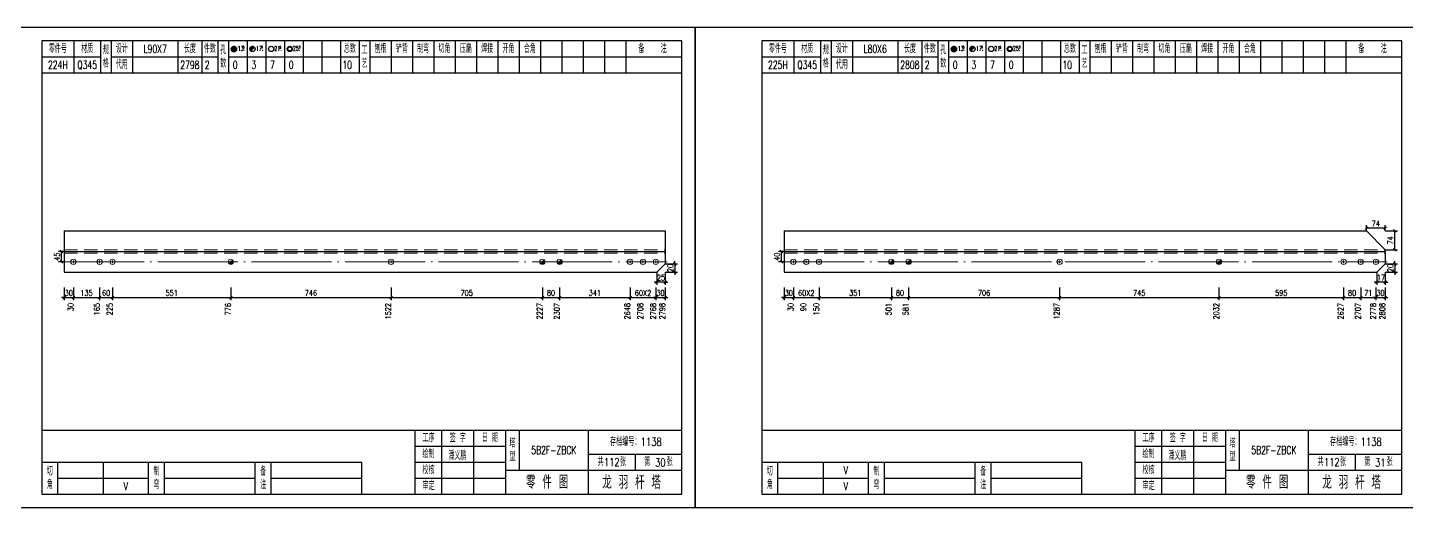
# Model space of a CAD drawing. Header units: millimetres. Extents: x 0 to 30240, y -10896 to -1348.
# Drawn here: x 7850 to 8367, y -2069 to -1889 of the extents above; entities that cross this region are included whole.
import ezdxf
from ezdxf.enums import TextEntityAlignment as Align

# ---------------------------------------------------------------- set-up
doc = ezdxf.new("R2010")
doc.units = ezdxf.units.MM
doc.header["$LTSCALE"] = 20
doc.header["$PDMODE"] = 1
doc.linetypes.add('DASHDOT2X', pattern=[1.75, 1.5, -0.125, 0, -0.125])
doc.linetypes.add('HIDDEN', pattern=[0.375, 0.25, -0.125])
for name, color, linetype, lineweight in [('1', 7, 'Continuous', 25), ('11', 3, 'Continuous', 13), ('2', 1, 'HIDDEN', 13), ('5', 1, 'Continuous', 13), ('7', 2, 'DASHDOT2X', 13)]:
    doc.layers.add(name, color=color, linetype=linetype, lineweight=lineweight)
doc.styles.get("Standard").update_dxf_attribs({"font": 'simplex', "width": 0.7, "bigfont": 'gbhzfs.shx'})
doc.styles.add('SYMBOL_TXT', font='txt.shx', dxfattribs={"width": 0.6})
doc.styles.add('TITLE_TXT', font='simplex.shx', dxfattribs={"width": 0.75, "height": 2.5, "bigfont": 'gbhzfs.shx'})
doc.dimstyles.get("Standard").update_dxf_attribs({"dimtxt": 2.1, "dimasz": 1, "dimexe": 1.05, "dimexo": 0, "dimgap": 0.63, "dimtad": 1, "dimzin": 0, "dimdsep": 46, "dimtxsty": 'standard', "dimblk": 'OBLIQUE', "dimblk1": 'OBLIQUE', "dimblk2": 'OBLIQUE', "dimcen": 0.09, "dimadec": 0, "dimazin": 0, "dimtfac": 1, "dimtdec": 1, "dimtix": 1, "dimtmove": 0, "dimatfit": 3, "dimfxl": 0, "dimtolj": 1, "dimtzin": 0, "dimarcsym": 0})
pattern_1 = [(0, (-3, 0), (0, 0.0125), [])]

# ---------------------------------------------------------------- blocks, each defined once
blk = doc.blocks.new('M12_HOLE')
h = blk.add_hatch()
h.set_pattern_fill('LINE', scale=0.1, style=0)
h.set_pattern_definition(pattern_1)
h.paths.add_polyline_path([(-5, 0, 1), (-1, 0, 1)])
at = {"color": 7}
blk.add_circle((-3, 0), 2, dxfattribs=at)
at = {"color": 7, "attachment_point": 1, "style": 'SYMBOL_TXT'}
for s, insert, char_height, width in [('13\\f??|b0|i0|c0|p54;.', (-0.1, 2.1), 3.5, 5.707), ('5', (3.7, 2.3), 1.8, 2.931)]:
    blk.add_mtext(s, dxfattribs=dict(at, insert=insert, char_height=char_height, width=width))
blk = doc.blocks.new('M16_HOLE')
h = blk.add_hatch()
h.set_pattern_fill('LINE', scale=0.1, style=0)
h.set_pattern_definition(pattern_1)
h.paths.add_polyline_path([(-1.6, 1.4, 0.668179), (-5, 0, 0.198912), (-4.4, -1.4)])
at = {"color": 7}
blk.add_circle((-3, 0), 2, dxfattribs=at)
at = {"color": 7, "attachment_point": 1, "style": 'SYMBOL_TXT'}
for s, insert, char_height, width in [('17.', (-0.4, 2.1), 3.5, 6.316), ('5', (3.6, 2.3), 1.8, 1.822)]:
    blk.add_mtext(s, dxfattribs=dict(at, insert=insert, char_height=char_height, width=width))
blk = doc.blocks.new('M20_HOLE')
at = {"color": 7}
blk.add_circle((-3, 0), 2, dxfattribs=at)
at = {"color": 7, "attachment_point": 1, "style": 'SYMBOL_TXT'}
for s, insert, char_height, width in [('21.', (-0.7, 2), 3.5, 6.074), ('5', (3.3, 2), 1.8, 1.458)]:
    blk.add_mtext(s, dxfattribs=dict(at, insert=insert, char_height=char_height, width=width))
blk = doc.blocks.new('M24_HOLE')
at = {"color": 7}
for radius in [2, 1.5]:
    blk.add_circle((-3, 0), radius, dxfattribs=at)
at = {"color": 7, "attachment_point": 1, "style": 'SYMBOL_TXT'}
for s, insert, char_height, width in [('25.', (-0.7, 2.1), 3.5, 2.429), ('5', (3.9, 2.3), 1.8, 1.944)]:
    blk.add_mtext(s, dxfattribs=dict(at, insert=insert, char_height=char_height, width=width))
blk = doc.blocks.new('JgCard')
for p, q in [((270, 180), (0, 180)), ((0, 180), (0, 0)), ((270, 0), (270, 180)), ((265, 175), (25, 175)), ((25, 175), (25, 5)), ((37, 175), (37, 163)), ((47, 175), (47, 163)), ((51, 175), (51, 163)), ((59, 175), (59, 163)), ((76, 175), (76, 163)), ((85, 175), (85, 163)), ((91, 175), (91, 163)), ((95, 175), (95, 163)), ((102, 175), (102, 163)), ((109, 175), (109, 163)), ((116, 175), (116, 163)), ((123, 175), (123, 163)), ((130, 175), (130, 163)), ((137, 175), (137, 163)), ((144, 175), (144, 163)), ((148, 175), (148, 163)), ((156, 175), (156, 163)), ((164, 175), (164, 163)), ((172, 175), (172, 163)), ((180, 175), (180, 163)), ((188, 175), (188, 163)), ((196, 175), (196, 163)), ((204, 175), (204, 163)), ((212, 175), (212, 163)), ((220, 175), (220, 163)), ((228, 175), (228, 163)), ((236, 175), (236, 163)), ((244, 175), (244, 163)), ((265, 5), (265, 175)), ((25, 169), (47, 169)), ((51, 169), (91, 169)), ((95, 169), (144, 169)), ((148, 169), (265, 169)), ((25, 163), (265, 163)), ((25, 29), (265, 29)), ((165, 5), (165, 29)), ((175, 5), (175, 29)), ((187, 5), (187, 29)), ((199, 5), (199, 29)), ((204, 29), (204, 14)), ((230, 5), (230, 29)), ((165, 23), (199, 23)), ((25, 17), (145, 17)), ((31, 5), (31, 17)), ((48, 17), (48, 5)), ((65, 5), (65, 17)), ((71, 5), (71, 17)), ((105, 5), (105, 17)), ((111, 5), (111, 17)), ((145, 5), (145, 17)), ((165, 17), (199, 17)), ((230, 20), (265, 20)), ((247.5, 20), (247.5, 14)), ((31, 11), (65, 11)), ((71, 11), (105, 11)), ((111, 11), (145, 11)), ((165, 11), (199, 11)), ((199, 14), (265, 14)), ((0, 0), (270, 0)), ((25, 5), (265, 5))]:
    blk.add_line(p, q)
blk.add_lwpolyline([(96.03, 171.99, -1), (98.03, 171.99, -1)], format="xyb", close=True)
blk.add_point((145, 96))
at = {"xscale": 0.5, "yscale": 0.5, "zscale": 0.5}
for name, p in [('M12_HOLE', (98.53, 171.99)), ('M16_HOLE', (105.5, 172)), ('M20_HOLE', (112.5, 172)), ('M24_HOLE', (119.5, 172))]:
    blk.add_blockref(name, p, dxfattribs=at)
at = {"style": 'TITLE_TXT', "width": 0.75}
for s, height, p in [('存档编号：1138', 3.076, (238.02, 23.07)), ('潘义鹏', 3, (177.45, 17.91)), ('龙 羽 杆 塔', 5, (235.17, 6.97))]:
    blk.add_text(s, height=height, dxfattribs=at).set_placement(p)
at = {"attachment_point": 5, "style": 'TITLE_TXT'}
for s, insert, char_height, width in [('零件号', (31, 172), 3, 15), ('材质', (42, 172), 3, 8), ('规格', (49, 169), 3, 4), ('设计', (55, 172), 3, 8), ('长度', (80.5, 172), 3, 8), ('件数', (88, 172), 3, 6), ('孔数', (93, 169), 3, 4), ('总数', (140.5, 172), 3, 7), ('工\\P艺', (146, 169), 3, 4), ('刨根', (152, 172), 3, 8), ('铲背', (160, 172), 3, 8), ('制弯', (168, 172), 3, 8), ('切角', (176, 172), 3, 8), ('压扁', (184, 172), 3, 8), ('焊接', (192, 172), 3, 8), ('开角', (200, 172), 3, 8), ('合角', (208, 172), 3, 8), ('备    注', (254, 172), 3, 22), ('代用', (55, 166), 3, 8), ('工序', (170, 26), 3, 10), ('签 字', (181, 26), 3, 12), ('日 期', (193, 26), 3, 12), ('绘制', (170, 20), 3, 10), ('塔\\P型', (201.5, 21.5), 3, 5), ('校核', (170, 14), 3, 10), ('共    张', (238.75, 17), 3, 17.5), ('第    张', (256.25, 17), 3, 17.5), ('切\\P角', (28, 11), 3, 6), ('制\\P弯', (68, 11), 3, 6), ('备\\P注', (108, 11), 3, 6), ('零 件 图', (214.5, 9.5), 5, 31), ('审定', (170, 8), 3, 10)]:
    blk.add_mtext(s, dxfattribs=dict(at, insert=insert, char_height=char_height, width=width))
blk = doc.blocks.new('M20')
for p, q in [((-0.5, 0), (0.5, 0)), ((0, -0.5), (0, 0.5))]:
    blk.add_line(p, q)
blk.add_circle((0, 0), 1)
blk = doc.blocks.new('M16')
for p, q in [((-0.71, -0.71), (0.71, 0.71)), ((-0.4, 0), (0.4, 0)), ((0, 0.4), (0, -0.4))]:
    blk.add_line(p, q)
blk.add_circle((0, 0), 1)
for radius in [0.8, 0.6, 0.4, 0.2]:
    blk.add_arc((0, 0), radius, 225, 45)
blk = doc.blocks.new('_Oblique')
at = {"color": 0, "linetype": 'ByBlock', "lineweight": -2}
blk.add_line((-0.5, -0.5), (0.5, 0.5), dxfattribs=at)
blk = doc.blocks.new('*D1365')
at = {"layer": '11', "color": 0, "lineweight": -2}
for p, q in [((7863.4, -1990.19), (7862.4, -1990.19)), ((7863.4, -1986.51), (7863.4, -1991.24)), ((7863.4, -1990.19), (7866.84, -1990.19)), ((7866.84, -1986.51), (7866.84, -1991.24)), ((7866.84, -1990.19), (7867.84, -1990.19))]:
    blk.add_line(p, q, dxfattribs=at)
at = {"layer": 'Defpoints', "color": 0}
for p in [(7863.4, -1986.51), (7866.84, -1986.51), (7866.84, -1990.19)]:
    blk.add_point(p, dxfattribs=at)
at = {"layer": '11', "color": 0, "lineweight": -2}
blk.add_blockref('_Oblique', (7863.4, -1990.19), dxfattribs=at)
at = {"layer": '11', "color": 0, "lineweight": -2, "rotation": 180}
blk.add_blockref('_Oblique', (7866.84, -1990.19), dxfattribs=at)
at = {"layer": '11', "color": 0, "insert": (7865.12, -1988.51), "char_height": 2.1, "attachment_point": 5}
blk.add_mtext('\\A1;30', dxfattribs=at)
blk = doc.blocks.new('*D1374')
at = {"layer": '11', "color": 0, "lineweight": -2}
for p, q in [((8085.26, -1990.19), (8084.26, -1990.19)), ((8085.26, -1986.51), (8085.26, -1991.24)), ((8085.26, -1990.19), (8088.7, -1990.19)), ((8088.7, -1986.51), (8088.7, -1991.24)), ((8088.7, -1990.19), (8089.7, -1990.19))]:
    blk.add_line(p, q, dxfattribs=at)
at = {"layer": 'Defpoints', "color": 0}
for p in [(8085.26, -1986.51), (8088.7, -1986.51), (8088.7, -1990.19)]:
    blk.add_point(p, dxfattribs=at)
at = {"layer": '11', "color": 0, "lineweight": -2}
blk.add_blockref('_Oblique', (8085.26, -1990.19), dxfattribs=at)
at = {"layer": '11', "color": 0, "lineweight": -2, "rotation": 180}
blk.add_blockref('_Oblique', (8088.7, -1990.19), dxfattribs=at)
at = {"layer": '11', "color": 0, "insert": (8086.98, -1988.51), "char_height": 2.1, "attachment_point": 5}
blk.add_mtext('\\A1;30', dxfattribs=at)
blk = doc.blocks.new('*D1375')
at = {"layer": '11', "color": 0, "lineweight": -2}
for p, q in [((8088.7, -1977.63), (8093.43, -1977.63)), ((8092.38, -1977.63), (8092.38, -1976.63)), ((8092.38, -1977.63), (8092.38, -1980.74)), ((8088.7, -1980.74), (8093.43, -1980.74)), ((8092.38, -1980.74), (8092.38, -1981.74))]:
    blk.add_line(p, q, dxfattribs=at)
at = {"layer": 'Defpoints', "color": 0}
for p in [(8088.7, -1977.63), (8088.7, -1980.74), (8092.38, -1980.74)]:
    blk.add_point(p, dxfattribs=at)
at = {"layer": '11', "color": 0, "lineweight": -2}
for p, rotation in [((8092.38, -1977.63), 270), ((8092.38, -1980.74), 90)]:
    blk.add_blockref('_Oblique', p, dxfattribs=dict(at, rotation=rotation))
at = {"layer": '11', "color": 0, "insert": (8090.69, -1979.18), "char_height": 2.1, "attachment_point": 5, "rotation": 90}
blk.add_mtext('\\A1;20', dxfattribs=at)
blk = doc.blocks.new('*D1376')
at = {"layer": '11', "color": 0, "lineweight": -2}
for p, q in [((8085.63, -1984.41), (8084.63, -1984.41)), ((8085.63, -1980.74), (8085.63, -1985.46)), ((8088.7, -1984.41), (8085.63, -1984.41)), ((8088.7, -1980.74), (8088.7, -1985.46)), ((8088.7, -1984.41), (8089.7, -1984.41))]:
    blk.add_line(p, q, dxfattribs=at)
at = {"layer": 'Defpoints', "color": 0}
for p in [(8085.63, -1980.74), (8085.63, -1984.41), (8088.7, -1980.74)]:
    blk.add_point(p, dxfattribs=at)
at = {"layer": '11', "color": 0, "lineweight": -2}
blk.add_blockref('_Oblique', (8085.63, -1984.41), dxfattribs=at)
at = {"layer": '11', "color": 0, "lineweight": -2, "rotation": 180}
blk.add_blockref('_Oblique', (8088.7, -1984.41), dxfattribs=at)
at = {"layer": '11', "color": 0, "insert": (8087.17, -1982.73), "char_height": 2.1, "attachment_point": 5}
blk.add_mtext('\\A1;25', dxfattribs=at)
blk = doc.blocks.new('*D1378')
at = {"layer": '11', "color": 0, "lineweight": -2}
for p, q in [((8133.4, -1990.19), (8132.4, -1990.19)), ((8133.4, -1986.51), (8133.4, -1991.24)), ((8133.4, -1990.19), (8136.84, -1990.19)), ((8136.84, -1986.51), (8136.84, -1991.24)), ((8136.84, -1990.19), (8137.84, -1990.19))]:
    blk.add_line(p, q, dxfattribs=at)
at = {"layer": 'Defpoints', "color": 0}
for p in [(8133.4, -1986.51), (8136.84, -1986.51), (8136.84, -1990.19)]:
    blk.add_point(p, dxfattribs=at)
at = {"layer": '11', "color": 0, "lineweight": -2}
blk.add_blockref('_Oblique', (8133.4, -1990.19), dxfattribs=at)
at = {"layer": '11', "color": 0, "lineweight": -2, "rotation": 180}
blk.add_blockref('_Oblique', (8136.84, -1990.19), dxfattribs=at)
at = {"layer": '11', "color": 0, "insert": (8135.12, -1988.51), "char_height": 2.1, "attachment_point": 5}
blk.add_mtext('\\A1;30', dxfattribs=at)
blk = doc.blocks.new('*D1387')
at = {"layer": '11', "color": 0, "lineweight": -2}
for p, q in [((8355.26, -1990.19), (8354.26, -1990.19)), ((8355.26, -1986.51), (8355.26, -1991.24)), ((8355.26, -1990.19), (8358.7, -1990.19)), ((8358.7, -1986.51), (8358.7, -1991.24)), ((8358.7, -1990.19), (8359.7, -1990.19))]:
    blk.add_line(p, q, dxfattribs=at)
at = {"layer": 'Defpoints', "color": 0}
for p in [(8355.26, -1986.51), (8358.7, -1986.51), (8358.7, -1990.19)]:
    blk.add_point(p, dxfattribs=at)
at = {"layer": '11', "color": 0, "lineweight": -2}
blk.add_blockref('_Oblique', (8355.26, -1990.19), dxfattribs=at)
at = {"layer": '11', "color": 0, "lineweight": -2, "rotation": 180}
blk.add_blockref('_Oblique', (8358.7, -1990.19), dxfattribs=at)
at = {"layer": '11', "color": 0, "insert": (8356.98, -1988.51), "char_height": 2.1, "attachment_point": 5}
blk.add_mtext('\\A1;30', dxfattribs=at)
blk = doc.blocks.new('*D1388')
at = {"layer": '11', "color": 0, "lineweight": -2}
for p, q in [((8358.7, -1977.63), (8363.42, -1977.63)), ((8362.38, -1977.63), (8362.38, -1976.63)), ((8362.38, -1977.63), (8362.38, -1980.74)), ((8358.7, -1980.74), (8363.42, -1980.74)), ((8362.38, -1980.74), (8362.38, -1981.74))]:
    blk.add_line(p, q, dxfattribs=at)
at = {"layer": 'Defpoints', "color": 0}
for p in [(8358.7, -1977.63), (8358.7, -1980.74), (8362.38, -1980.74)]:
    blk.add_point(p, dxfattribs=at)
at = {"layer": '11', "color": 0, "lineweight": -2}
for p, rotation in [((8362.38, -1977.63), 270), ((8362.38, -1980.74), 90)]:
    blk.add_blockref('_Oblique', p, dxfattribs=dict(at, rotation=rotation))
at = {"layer": '11', "color": 0, "insert": (8360.69, -1979.18), "char_height": 2.1, "attachment_point": 5, "rotation": 90}
blk.add_mtext('\\A1;20', dxfattribs=at)
blk = doc.blocks.new('*D1389')
at = {"layer": '11', "color": 0, "lineweight": -2}
for p, q in [((8355.63, -1984.41), (8354.63, -1984.41)), ((8355.63, -1980.74), (8355.63, -1985.46)), ((8358.7, -1984.41), (8355.63, -1984.41)), ((8358.7, -1980.74), (8358.7, -1985.46)), ((8358.7, -1984.41), (8359.7, -1984.41))]:
    blk.add_line(p, q, dxfattribs=at)
at = {"layer": 'Defpoints', "color": 0}
for p in [(8355.63, -1980.74), (8355.63, -1984.41), (8358.7, -1980.74)]:
    blk.add_point(p, dxfattribs=at)
at = {"layer": '11', "color": 0, "lineweight": -2}
blk.add_blockref('_Oblique', (8355.63, -1984.41), dxfattribs=at)
at = {"layer": '11', "color": 0, "lineweight": -2, "rotation": 180}
blk.add_blockref('_Oblique', (8358.7, -1984.41), dxfattribs=at)
at = {"layer": '11', "color": 0, "insert": (8357.17, -1982.73), "char_height": 2.1, "attachment_point": 5}
blk.add_mtext('\\A1;17', dxfattribs=at)
blk = doc.blocks.new('*D1391')
at = {"layer": '11', "color": 0, "lineweight": -2}
for p, q in [((8351.75, -1965.2), (8351.75, -1963.1)), ((8358.7, -1964.15), (8351.75, -1964.15)), ((8358.7, -1965.2), (8358.7, -1963.1))]:
    blk.add_line(p, q, dxfattribs=at)
at = {"layer": 'Defpoints', "color": 0}
for p in [(8351.75, -1964.15), (8351.75, -1965.2), (8358.7, -1965.2)]:
    blk.add_point(p, dxfattribs=at)
at = {"layer": '11', "color": 0, "lineweight": -2, "rotation": 180}
blk.add_blockref('_Oblique', (8351.75, -1964.15), dxfattribs=at)
at = {"layer": '11', "color": 0, "lineweight": -2}
blk.add_blockref('_Oblique', (8358.7, -1964.15), dxfattribs=at)
at = {"layer": '11', "color": 0, "insert": (8355.23, -1962.47), "char_height": 2.1, "attachment_point": 5}
blk.add_mtext('\\A1;74', dxfattribs=at)

msp = doc.modelspace()

# ---------------------------------------------------------------- linework, layer by layer
at = {"layer": '1'}
for p, q in [((7863.4, -1965.196), (7863.4, -1980.736)), ((7863.4, -1965.196), (8088.7, -1965.196)), ((8088.7, -1965.196), (8088.7, -1972.966)), ((8133.4, -1965.196), (8133.4, -1980.736)), ((8133.4, -1965.196), (8351.752, -1965.196)), ((8351.752, -1965.196), (8358.7, -1972.383)), ((7863.4, -1972.966), (8088.7, -1972.966)), ((8088.7, -1972.966), (8088.7, -1977.628)), ((8133.4, -1972.966), (8358.7, -1972.966)), ((8358.7, -1972.966), (8358.7, -1972.383)), ((8358.7, -1972.966), (8358.7, -1977.628)), ((8085.633, -1980.736), (8088.7, -1977.628)), ((8355.632, -1980.736), (8358.7, -1977.628)), ((7863.4, -1980.736), (8085.633, -1980.736)), ((8133.4, -1980.736), (8355.632, -1980.736))]:
    msp.add_line(p, q, dxfattribs=at)
at = {"layer": '2'}
for p, q in [((7863.4, -1972.362), (8088.7, -1972.362)), ((7863.4, -1973.57), (8088.7, -1973.57)), ((8133.4, -1972.383), (8358.7, -1972.383)), ((8133.4, -1973.549), (8358.7, -1973.549))]:
    msp.add_line(p, q, dxfattribs=at)
at = {"layer": '7'}
for p, q in [((7863.4, -1976.851), (8089.46, -1976.851)), ((8133.4, -1976.851), (8359.46, -1976.851))]:
    msp.add_line(p, q, dxfattribs=at)

# ---------------------------------------------------------------- block references
at = {"layer": '1'}
for p in [(7830, -2068.966), (8100, -2068.966)]:
    msp.add_blockref('JgCard', p, dxfattribs=at)
at = {"layer": '5'}
for name, p in [('M20', (7866.84, -1976.851)), ('M20', (7876.685, -1976.851)), ('M20', (7881.516, -1976.851)), ('M16', (7925.879, -1976.851)), ('M20', (7985.942, -1976.851)), ('M16', (8042.704, -1976.851)), ('M16', (8049.145, -1976.851)), ('M20', (8075.598, -1976.851)), ('M20', (8080.429, -1976.851)), ('M20', (8085.26, -1976.851)), ('M20', (8136.84, -1976.851)), ('M20', (8141.654, -1976.851)), ('M20', (8146.467, -1976.851)), ('M16', (8173.594, -1976.851)), ('M16', (8180.012, -1976.851)), ('M20', (8236.653, -1976.851)), ('M16', (8296.422, -1976.851)), ('M20', (8343.146, -1976.851)), ('M20', (8349.564, -1976.851)), ('M20', (8355.26, -1976.851))]:
    msp.add_blockref(name, p, dxfattribs=at)

# ---------------------------------------------------------------- texts
at = {"style": 'TITLE_TXT', "width": 0.75}
for s, p in [('112', (8065.855, -2053.439)), ('30', (8085.003, -2053.654)), ('112', (8335.855, -2053.439)), ('31', (8355.003, -2053.654))]:
    msp.add_text(s, height=3, dxfattribs=at).set_placement(p)
at = {"layer": '1', "width": 0.7}
for s, p in [('L90X7', (7897.5, -1896.966)), ('L80X6', (8167.5, -1896.966)), ('224H', (7861, -1902.966)), ('Q345', (7872, -1902.966)), ('2798', (7910.5, -1902.966)), ('2', (7917, -1902.966)), ('0', (7927.5, -1902.966)), ('3', (7934.5, -1902.966)), ('7', (7941.5, -1902.966)), ('0', (7948.5, -1902.966)), ('10', (7969.5, -1902.966)), ('225H', (8131, -1902.966)), ('Q345', (8142, -1902.966)), ('2808', (8180.5, -1902.966)), ('2', (8187, -1902.966)), ('0', (8197.5, -1902.966)), ('3', (8204.5, -1902.966)), ('7', (8211.5, -1902.966)), ('0', (8218.5, -1902.966)), ('10', (8239.5, -1902.966)), ('V', (8156.5, -2054.966)), ('V', (7886.5, -2060.966)), ('V', (8156.5, -2060.966))]:
    msp.add_text(s, height=3, dxfattribs=at).set_placement(p, align=Align.MIDDLE_CENTER)
for s, p in [('30', (7866.841, -1992.286)), ('165', (7876.685, -1992.286)), ('225', (7881.516, -1992.286)), ('776', (7925.863, -1992.286)), ('1522', (7985.917, -1992.286)), ('2227', (8042.74, -1992.286)), ('2307', (8049.179, -1992.286)), ('2648', (8075.618, -1992.286)), ('2708', (8080.449, -1992.286)), ('2768', (8085.288, -1992.286)), ('2798', (8088.7, -1992.286)), ('30', (8136.84, -1992.286)), ('90', (8141.654, -1992.286)), ('150', (8146.467, -1992.286)), ('501', (8173.577, -1992.286)), ('581', (8179.995, -1992.286)), ('1287', (8236.618, -1992.286)), ('2032', (8296.455, -1992.286)), ('2627', (8343.139, -1992.286)), ('2707', (8349.557, -1992.286)), ('2778', (8355.294, -1992.286)), ('2808', (8358.7, -1992.286))]:
    msp.add_text(s, height=2.1, rotation=90, dxfattribs=at).set_placement(p, align=Align.RIGHT)
at = {"layer": '1', "char_height": 3, "width": 26, "attachment_point": 5}
for insert in [(8047, -2047.466), (8317, -2047.466)]:
    msp.add_mtext('5B2F-ZBCK', dxfattribs=dict(at, insert=insert))

# ---------------------------------------------------------------- dimensions: what is measured, and where the dimension line sits
at = {"layer": '1'}
for base, p1, p2, text in [((7862.35, -1972.966), (7863.35, -1976.851), (7863.35, -1972.966), '45'), ((8132.35, -1972.966), (8133.35, -1976.851), (8133.35, -1972.966), '40')]:
    msp.add_linear_dim(base=base, p1=p1, p2=p2, angle=90, text=text, dimstyle='standard', dxfattribs=at).render()
at = {"layer": '11'}
for base, p1, p2, text, picture, middle in [((8351.752, -1964.146), (8358.7, -1965.196), (8351.752, -1965.196), '74', '*D1391', (8355.226, -1962.466)), ((8085.633, -1984.411), (8088.7, -1980.736), (8085.633, -1980.736), '25', '*D1376', (8087.166, -1982.731)), ((8355.632, -1984.411), (8358.7, -1980.736), (8355.632, -1980.736), '17', '*D1389', (8357.166, -1982.731)), ((7866.84, -1990.186), (7863.4, -1986.511), (7866.84, -1986.511), '30', '*D1365', (7865.12, -1988.506)), ((8088.7, -1990.186), (8085.26, -1986.511), (8088.7, -1986.511), '30', '*D1374', (8086.98, -1988.506)), ((8136.84, -1990.186), (8133.4, -1986.511), (8136.84, -1986.511), '30', '*D1378', (8135.12, -1988.506)), ((8358.7, -1990.186), (8355.26, -1986.511), (8358.7, -1986.511), '30', '*D1387', (8356.98, -1988.506))]:
    dim = msp.add_linear_dim(base=base, p1=p1, p2=p2, text=text, dimstyle='standard', dxfattribs=at)
    dim.commit()
    dim.dimension.update_dxf_attribs({"geometry": picture, "text_midpoint": middle})
msp.add_linear_dim(base=(8362.375, -1965.196), p1=(8358.7, -1972.383), p2=(8358.7, -1965.196), angle=90, text='74', dimstyle='standard', dxfattribs=at).render()
for base, p1, p2, picture, middle in [((8092.375, -1980.736), (8088.7, -1977.628), (8088.7, -1980.736), '*D1375', (8090.695, -1979.182)), ((8362.375, -1980.736), (8358.7, -1977.628), (8358.7, -1980.736), '*D1388', (8360.695, -1979.182))]:
    dim = msp.add_linear_dim(base=base, p1=p1, p2=p2, angle=90, text='20', dimstyle='standard', dxfattribs=at)
    dim.commit()
    dim.dimension.update_dxf_attribs({"geometry": picture, "text_midpoint": middle})
for base, p1, p2, text in [((7876.685, -1990.186), (7866.84, -1986.511), (7876.685, -1986.511), '135'), ((7881.516, -1990.186), (7876.685, -1986.511), (7881.516, -1986.511), '60'), ((7925.879, -1990.186), (7881.516, -1986.511), (7925.879, -1986.511), '551'), ((7985.942, -1990.186), (7925.879, -1986.511), (7985.942, -1986.511), '746'), ((8042.704, -1990.186), (7985.942, -1986.511), (8042.704, -1986.511), '705'), ((8049.145, -1990.186), (8042.704, -1986.511), (8049.145, -1986.511), '80'), ((8075.598, -1990.186), (8049.145, -1986.511), (8075.598, -1986.511), '341'), ((8085.26, -1990.186), (8075.598, -1986.511), (8085.26, -1986.511), '60X2'), ((8146.467, -1990.186), (8136.84, -1986.511), (8146.467, -1986.511), '60X2'), ((8173.594, -1990.186), (8146.467, -1986.511), (8173.594, -1986.511), '351'), ((8180.012, -1990.186), (8173.594, -1986.511), (8180.012, -1986.511), '80'), ((8236.653, -1990.186), (8180.012, -1986.511), (8236.653, -1986.511), '706'), ((8296.422, -1990.186), (8236.653, -1986.511), (8296.422, -1986.511), '745'), ((8343.146, -1990.186), (8296.422, -1986.511), (8343.146, -1986.511), '595'), ((8349.564, -1990.186), (8343.146, -1986.511), (8349.564, -1986.511), '80'), ((8355.26, -1990.186), (8349.564, -1986.511), (8355.26, -1986.511), '71')]:
    msp.add_linear_dim(base=base, p1=p1, p2=p2, text=text, dimstyle='standard', dxfattribs=at).render()

doc.saveas('drawing.dxf')
